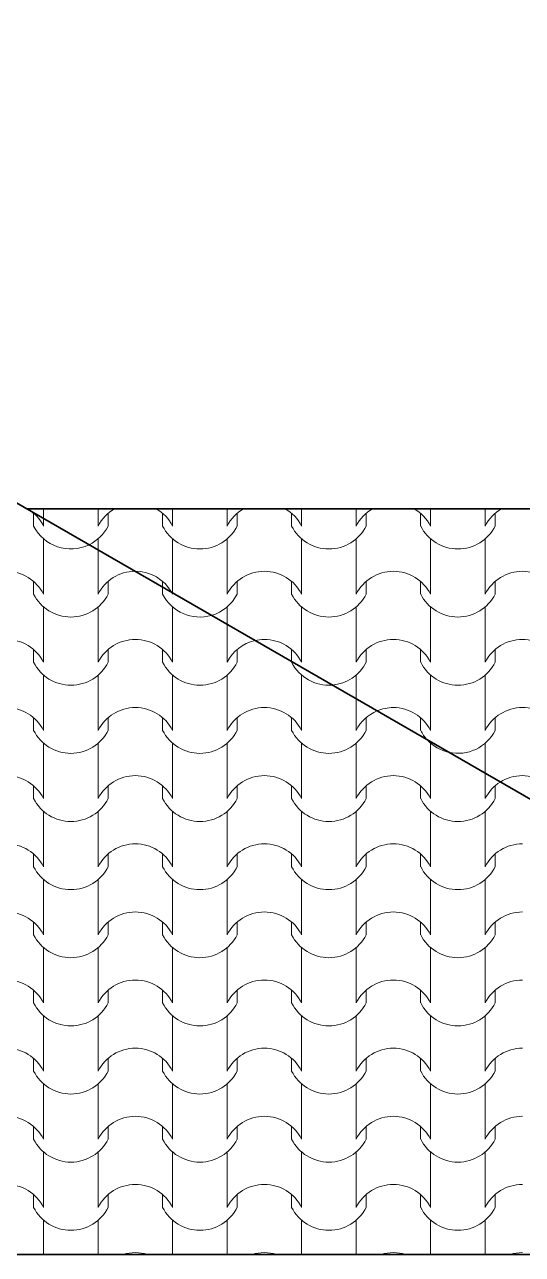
# Model space of a CAD drawing. Header units: millimetres. Extents: x 102766 to 172228, y -127504 to -81044.
# Drawn here: x 129763 to 130861, y -91419 to -88705 of the extents above; entities that cross this region are included whole.
import ezdxf

# ---------------------------------------------------------------- set-up
doc = ezdxf.new("R2010")
doc.units = ezdxf.units.MM
doc.header["$MEASUREMENT"] = 0
doc.layers.add('2D Drafting - General_Pen_No__105', color=7, linetype='Continuous', lineweight=13, true_color=0xcae6ff)
doc.layers.add('2D Drafting - General_Pen_No__82', color=7, linetype='Continuous', lineweight=20, true_color=0xaaaaaa)
doc.layers.add('Shell - Roof_Pen_No__21', color=7, linetype='Continuous', lineweight=35)

# ---------------------------------------------------------------- blocks, each defined once
blk = doc.blocks.new('*X12')
at = {"layer": '2D Drafting - General_Pen_No__82', "linetype": 'Continuous'}
for p, q in [((129783, -89783.6), (129783, -89811.6)), ((129805, -89795.2), (129805, -89811.6)), ((129805, -89840), (129805, -89901)), ((129925.2, -89864.6), (129925.2, -89901)), ((129805, -89901), (129805, -89962)), ((129925.2, -89901), (129925.2, -89962)), ((129783, -89933.9), (129783, -89962)), ((129947.2, -89933.9), (129947.2, -89962)), ((130067.5, -89946.7), (130067.5, -89962)), ((130089.5, -89959.4), (130089.5, -89962)), ((129805, -89990.4), (129805, -90051.3)), ((129925.2, -89990.4), (129925.2, -90051.3)), ((130089.5, -89990.4), (130089.5, -90051.3)), ((130209.7, -90028.8), (130209.7, -90051.3)), ((129805, -90051.3), (129805, -90112.3)), ((129925.2, -90051.3), (129925.2, -90112.3)), ((130089.5, -90051.3), (130089.5, -90112.3)), ((130209.7, -90051.3), (130209.7, -90112.3)), ((129783, -90084.3), (129783, -90112.3)), ((129947.2, -90084.3), (129947.2, -90112.3)), ((130067.5, -90084.3), (130067.5, -90112.3)), ((130231.7, -90084.3), (130231.7, -90112.3)), ((130352, -90111), (130352, -90112.3)), ((129805, -90140.7), (129805, -90201.7)), ((129925.2, -90140.7), (129925.2, -90201.7)), ((130089.5, -90140.7), (130089.5, -90201.7)), ((130209.7, -90140.7), (130209.7, -90201.7)), ((130374, -90140.7), (130374, -90201.7)), ((129805, -90201.7), (129805, -90262.6)), ((129925.2, -90201.7), (129925.2, -90262.6)), ((130089.5, -90201.7), (130089.5, -90262.6)), ((130209.7, -90201.7), (130209.7, -90262.6)), ((130374, -90201.7), (130374, -90262.6)), ((130494.2, -90193.1), (130494.2, -90201.7)), ((130494.2, -90201.7), (130494.2, -90262.6)), ((129783, -90234.6), (129783, -90262.6)), ((129947.2, -90234.6), (129947.2, -90262.6)), ((130067.5, -90234.6), (130067.5, -90262.6)), ((130231.7, -90234.6), (130231.7, -90262.6)), ((130352, -90234.6), (130352, -90262.6)), ((130516.2, -90234.6), (130516.2, -90262.6)), ((129805, -90291), (129805, -90352)), ((129925.2, -90291), (129925.2, -90352)), ((130089.5, -90291), (130089.5, -90352)), ((130209.7, -90291), (130209.7, -90352)), ((130374, -90291), (130374, -90352)), ((130494.2, -90291), (130494.2, -90352)), ((130658.4, -90291), (130658.4, -90352)), ((129805, -90352), (129805, -90413)), ((129925.2, -90352), (129925.2, -90413)), ((130089.5, -90352), (130089.5, -90413)), ((130209.7, -90352), (130209.7, -90413)), ((130374, -90352), (130374, -90413)), ((130494.2, -90352), (130494.2, -90413)), ((130658.4, -90352), (130658.4, -90413)), ((130778.7, -90357.3), (130778.7, -90413)), ((129783, -90384.9), (129783, -90413)), ((129947.2, -90384.9), (129947.2, -90413)), ((130067.5, -90384.9), (130067.5, -90413)), ((130231.7, -90384.9), (130231.7, -90413)), ((130352, -90384.9), (130352, -90413)), ((130516.2, -90384.9), (130516.2, -90413)), ((130636.4, -90384.9), (130636.4, -90413)), ((130800.7, -90384.9), (130800.7, -90413)), ((129805, -90441.4), (129805, -90502.3)), ((129925.2, -90441.4), (129925.2, -90502.3)), ((130089.5, -90441.4), (130089.5, -90502.3)), ((130209.7, -90441.4), (130209.7, -90502.3)), ((130374, -90441.4), (130374, -90502.3)), ((130494.2, -90441.4), (130494.2, -90502.3)), ((130658.4, -90441.4), (130658.4, -90502.3)), ((130778.7, -90441.4), (130778.7, -90502.3)), ((129805, -90502.3), (129805, -90563.3)), ((129925.2, -90502.3), (129925.2, -90563.3)), ((130089.5, -90502.3), (130089.5, -90563.3)), ((130209.7, -90502.3), (130209.7, -90563.3)), ((130374, -90502.3), (130374, -90563.3)), ((130494.2, -90502.3), (130494.2, -90563.3)), ((130658.4, -90502.3), (130658.4, -90563.3)), ((130778.7, -90502.3), (130778.7, -90563.3)), ((129783, -90535.3), (129783, -90563.3)), ((129947.2, -90535.3), (129947.2, -90563.3)), ((130067.5, -90535.3), (130067.5, -90563.3)), ((130231.7, -90535.3), (130231.7, -90563.3)), ((130352, -90535.3), (130352, -90563.3)), ((130516.2, -90535.3), (130516.2, -90563.3)), ((130636.4, -90535.3), (130636.4, -90563.3)), ((130800.7, -90535.3), (130800.7, -90563.3)), ((129805, -90591.7), (129805, -90652.7)), ((129925.2, -90591.7), (129925.2, -90652.7)), ((130089.5, -90591.7), (130089.5, -90652.7)), ((130209.7, -90591.7), (130209.7, -90652.7)), ((130374, -90591.7), (130374, -90652.7)), ((130494.2, -90591.7), (130494.2, -90652.7)), ((130658.4, -90591.7), (130658.4, -90652.7)), ((130778.7, -90591.7), (130778.7, -90652.7)), ((129805, -90652.7), (129805, -90713.6)), ((129925.2, -90652.7), (129925.2, -90713.6)), ((130089.5, -90652.7), (130089.5, -90713.6)), ((130209.7, -90652.7), (130209.7, -90713.6)), ((130374, -90652.7), (130374, -90713.6)), ((130494.2, -90652.7), (130494.2, -90713.6)), ((130658.4, -90652.7), (130658.4, -90713.6)), ((130778.7, -90652.7), (130778.7, -90713.6)), ((129783, -90685.6), (129783, -90713.6)), ((129947.2, -90685.6), (129947.2, -90713.6)), ((130067.5, -90685.6), (130067.5, -90713.6)), ((130231.7, -90685.6), (130231.7, -90713.6)), ((130352, -90685.6), (130352, -90713.6)), ((130516.2, -90685.6), (130516.2, -90713.6)), ((130636.4, -90685.6), (130636.4, -90713.6)), ((130800.7, -90685.6), (130800.7, -90713.6)), ((129805, -90742), (129805, -90803)), ((129925.2, -90742), (129925.2, -90803)), ((130089.5, -90742), (130089.5, -90803)), ((130209.7, -90742), (130209.7, -90803)), ((130374, -90742), (130374, -90803)), ((130494.2, -90742), (130494.2, -90803)), ((130658.4, -90742), (130658.4, -90803)), ((130778.7, -90742), (130778.7, -90803)), ((129805, -90803), (129805, -90864)), ((129925.2, -90803), (129925.2, -90864)), ((130089.5, -90803), (130089.5, -90864)), ((130209.7, -90803), (130209.7, -90864)), ((130374, -90803), (130374, -90864)), ((130494.2, -90803), (130494.2, -90864)), ((130658.4, -90803), (130658.4, -90864)), ((130778.7, -90803), (130778.7, -90864)), ((129783, -90835.9), (129783, -90864)), ((129947.2, -90835.9), (129947.2, -90864)), ((130067.5, -90835.9), (130067.5, -90864)), ((130231.7, -90835.9), (130231.7, -90864)), ((130352, -90835.9), (130352, -90864)), ((130516.2, -90835.9), (130516.2, -90864)), ((130636.4, -90835.9), (130636.4, -90864)), ((130800.7, -90835.9), (130800.7, -90864)), ((129805, -90892.4), (129805, -90953.3)), ((129925.2, -90892.4), (129925.2, -90953.3)), ((130089.5, -90892.4), (130089.5, -90953.3)), ((130209.7, -90892.4), (130209.7, -90953.3)), ((130374, -90892.4), (130374, -90953.3)), ((130494.2, -90892.4), (130494.2, -90953.3)), ((130658.4, -90892.4), (130658.4, -90953.3)), ((130778.7, -90892.4), (130778.7, -90953.3)), ((129805, -90953.3), (129805, -91014.3)), ((129925.2, -90953.3), (129925.2, -91014.3)), ((130089.5, -90953.3), (130089.5, -91014.3)), ((130209.7, -90953.3), (130209.7, -91014.3)), ((130374, -90953.3), (130374, -91014.3)), ((130494.2, -90953.3), (130494.2, -91014.3)), ((130658.4, -90953.3), (130658.4, -91014.3)), ((130778.7, -90953.3), (130778.7, -91014.3)), ((129783, -90986.3), (129783, -91014.3)), ((129947.2, -90986.3), (129947.2, -91014.3)), ((130067.5, -90986.3), (130067.5, -91014.3)), ((130231.7, -90986.3), (130231.7, -91014.3)), ((130352, -90986.3), (130352, -91014.3)), ((130516.2, -90986.3), (130516.2, -91014.3)), ((130636.4, -90986.3), (130636.4, -91014.3)), ((130800.7, -90986.3), (130800.7, -91014.3)), ((129805, -91042.7), (129805, -91103.7)), ((129925.2, -91042.7), (129925.2, -91103.7)), ((130089.5, -91042.7), (130089.5, -91103.7)), ((130209.7, -91042.7), (130209.7, -91103.7)), ((130374, -91042.7), (130374, -91103.7)), ((130494.2, -91042.7), (130494.2, -91103.7)), ((130658.4, -91042.7), (130658.4, -91103.7)), ((130778.7, -91042.7), (130778.7, -91103.7)), ((129805, -91103.7), (129805, -91164.6)), ((129925.2, -91103.7), (129925.2, -91164.6)), ((130089.5, -91103.7), (130089.5, -91164.6)), ((130209.7, -91103.7), (130209.7, -91164.6)), ((130374, -91103.7), (130374, -91164.6)), ((130494.2, -91103.7), (130494.2, -91164.6)), ((130658.4, -91103.7), (130658.4, -91164.6)), ((130778.7, -91103.7), (130778.7, -91164.6)), ((129783, -91136.6), (129783, -91164.6)), ((129947.2, -91136.6), (129947.2, -91164.6)), ((130067.5, -91136.6), (130067.5, -91164.6)), ((130231.7, -91136.6), (130231.7, -91164.6)), ((130352, -91136.6), (130352, -91164.6)), ((130516.2, -91136.6), (130516.2, -91164.6)), ((130636.4, -91136.6), (130636.4, -91164.6)), ((130800.7, -91136.6), (130800.7, -91164.6)), ((129805, -91193), (129805, -91254)), ((129925.2, -91193), (129925.2, -91254)), ((130089.5, -91193), (130089.5, -91254)), ((130209.7, -91193), (130209.7, -91254)), ((130374, -91193), (130374, -91254)), ((130494.2, -91193), (130494.2, -91254)), ((130658.4, -91193), (130658.4, -91254)), ((130778.7, -91193), (130778.7, -91254)), ((129805, -91254), (129805, -91315)), ((129925.2, -91254), (129925.2, -91315)), ((130089.5, -91254), (130089.5, -91315)), ((130209.7, -91254), (130209.7, -91315)), ((130374, -91254), (130374, -91315)), ((130494.2, -91254), (130494.2, -91315)), ((130658.4, -91254), (130658.4, -91315)), ((130778.7, -91254), (130778.7, -91315)), ((129783, -91286.9), (129783, -91315)), ((129947.2, -91286.9), (129947.2, -91315)), ((130067.5, -91286.9), (130067.5, -91315)), ((130231.7, -91286.9), (130231.7, -91315)), ((130352, -91286.9), (130352, -91315)), ((130516.2, -91286.9), (130516.2, -91315)), ((130636.4, -91286.9), (130636.4, -91315)), ((130800.7, -91286.9), (130800.7, -91315)), ((129805, -91343.4), (129805, -91404.3)), ((129925.2, -91343.4), (129925.2, -91404.3)), ((130089.5, -91343.4), (130089.5, -91404.3)), ((130209.7, -91343.4), (130209.7, -91404.3)), ((130374, -91343.4), (130374, -91404.3)), ((130494.2, -91343.4), (130494.2, -91404.3)), ((130658.4, -91343.4), (130658.4, -91404.3)), ((130778.7, -91343.4), (130778.7, -91404.3)), ((129805, -91404.3), (129805, -91418.8)), ((129925.2, -91404.3), (129925.2, -91418.8)), ((130089.5, -91404.3), (130089.5, -91418.8)), ((130209.7, -91404.3), (130209.7, -91418.8)), ((130374, -91404.3), (130374, -91418.8)), ((130494.2, -91404.3), (130494.2, -91418.8)), ((130658.4, -91404.3), (130658.4, -91418.8)), ((130778.7, -91404.3), (130778.7, -91418.8))]:
    blk.add_line(p, q, dxfattribs=at)
for centre, radius, start, end in [((129722.6, -89853.6), 92.5, 26.9885, 53.041), ((129865.1, -89770.3), 91.9, 206.7044, 295.862), ((129722.6, -90003.9), 92.5, 26.9885, 89.8295), ((130007.6, -90003.9), 92.5, 90.7514, 153.0115), ((130007.1, -90003.9), 92.5, 26.9885, 29.5837), ((129865.1, -89920.6), 91.9, 206.7044, 333.2956), ((130149.6, -89920.6), 91.9, 206.7044, 286.1942), ((129722.6, -90154.3), 92.5, 26.9885, 89.8295), ((130007.6, -90154.3), 92.5, 90.1705, 153.0115), ((130007.1, -90154.3), 92.5, 26.9885, 89.8295), ((130292.1, -90154.3), 92.5, 103.1865, 153.0115), ((129865.1, -90071), 91.9, 206.7044, 333.2956), ((130149.6, -90071), 91.9, 206.7044, 333.2956), ((130434.1, -90071), 91.9, 206.7044, 274.589), ((129722.6, -90304.6), 92.5, 26.9885, 89.8295), ((130007.6, -90304.6), 92.5, 90.1705, 153.0115), ((130007.1, -90304.6), 92.5, 26.9885, 89.8295), ((130292.1, -90304.6), 92.5, 90.1705, 153.0115), ((130291.6, -90304.6), 92.5, 26.9885, 89.8295), ((130576.6, -90304.6), 92.5, 113.2112, 153.0115), ((129865.1, -90221.3), 91.9, 206.7044, 333.2956), ((130149.6, -90221.3), 91.9, 206.7044, 333.2956), ((130434.1, -90221.3), 91.9, 206.7044, 333.2956), ((130718.6, -90221.3), 91.9, 222.6064, 257.3936), ((129722.6, -90454.9), 92.5, 26.9885, 89.8295), ((130007.6, -90454.9), 92.5, 90.1705, 153.0115), ((130007.1, -90454.9), 92.5, 26.9885, 89.8295), ((130292.1, -90454.9), 92.5, 90.1705, 153.0115), ((130291.6, -90454.9), 92.5, 26.9885, 89.8295), ((130576.6, -90454.9), 92.5, 90.1705, 153.0115), ((130576, -90454.9), 92.5, 26.9885, 89.8295), ((130861.1, -90454.9), 92.5, 122.0563, 153.0115), ((129865.1, -90371.7), 91.9, 206.7044, 333.2956), ((130149.6, -90371.7), 91.9, 206.7044, 333.2956), ((130434.1, -90371.7), 91.9, 206.7044, 333.2956), ((130718.6, -90371.7), 91.9, 206.7044, 333.2956), ((129722.6, -90605.3), 92.5, 26.9885, 89.8295), ((130007.6, -90605.3), 92.5, 90.1705, 153.0115), ((130007.1, -90605.3), 92.5, 26.9885, 89.8295), ((130292.1, -90605.3), 92.5, 90.1705, 153.0115), ((130291.6, -90605.3), 92.5, 26.9885, 89.8295), ((130576.6, -90605.3), 92.5, 90.1705, 153.0115), ((130576, -90605.3), 92.5, 26.9885, 89.8295), ((130861.1, -90605.3), 92.5, 90.1705, 153.0115), ((129865.1, -90522), 91.9, 206.7044, 333.2956), ((130149.6, -90522), 91.9, 206.7044, 333.2956), ((130434.1, -90522), 91.9, 206.7044, 333.2956), ((130718.6, -90522), 91.9, 206.7044, 333.2956), ((129722.6, -90755.6), 92.5, 26.9885, 89.8295), ((130007.6, -90755.6), 92.5, 90.1705, 153.0115), ((130007.1, -90755.6), 92.5, 26.9885, 89.8295), ((130292.1, -90755.6), 92.5, 90.1705, 153.0115), ((130291.6, -90755.6), 92.5, 26.9885, 89.8295), ((130576.6, -90755.6), 92.5, 90.1705, 153.0115), ((130576, -90755.6), 92.5, 26.9885, 89.8295), ((130861.1, -90755.6), 92.5, 90.1705, 153.0115), ((129865.1, -90672.3), 91.9, 206.7044, 333.2956), ((130149.6, -90672.3), 91.9, 206.7044, 333.2956), ((130434.1, -90672.3), 91.9, 206.7044, 333.2956), ((130718.6, -90672.3), 91.9, 206.7044, 333.2956), ((129722.6, -90905.9), 92.5, 26.9885, 89.8295), ((130007.6, -90905.9), 92.5, 90.1705, 153.0115), ((130007.1, -90905.9), 92.5, 26.9885, 89.8295), ((130292.1, -90905.9), 92.5, 90.1705, 153.0115), ((130291.6, -90905.9), 92.5, 26.9885, 89.8295), ((130576.6, -90905.9), 92.5, 90.1705, 153.0115), ((130576, -90905.9), 92.5, 26.9885, 89.8295), ((130861.1, -90905.9), 92.5, 90.1705, 153.0115), ((129865.1, -90822.7), 91.9, 206.7044, 333.2956), ((130149.6, -90822.7), 91.9, 206.7044, 333.2956), ((130434.1, -90822.7), 91.9, 206.7044, 333.2956), ((130718.6, -90822.7), 91.9, 206.7044, 333.2956), ((129722.6, -91056.3), 92.5, 26.9885, 89.8295), ((130007.6, -91056.3), 92.5, 90.1705, 153.0115), ((130007.1, -91056.3), 92.5, 26.9885, 89.8295), ((130292.1, -91056.3), 92.5, 90.1705, 153.0115), ((130291.6, -91056.3), 92.5, 26.9885, 89.8295), ((130576.6, -91056.3), 92.5, 90.1705, 153.0115), ((130576, -91056.3), 92.5, 26.9885, 89.8295), ((130861.1, -91056.3), 92.5, 90.1705, 153.0115), ((129865.1, -90973), 91.9, 206.7044, 333.2956), ((130149.6, -90973), 91.9, 206.7044, 333.2956), ((130434.1, -90973), 91.9, 206.7044, 333.2956), ((130718.6, -90973), 91.9, 206.7044, 333.2956), ((129722.6, -91206.6), 92.5, 26.9885, 89.8295), ((130007.6, -91206.6), 92.5, 90.1705, 153.0115), ((130007.1, -91206.6), 92.5, 26.9885, 89.8295), ((130292.1, -91206.6), 92.5, 90.1705, 153.0115), ((130291.6, -91206.6), 92.5, 26.9885, 89.8295), ((130576.6, -91206.6), 92.5, 90.1705, 153.0115), ((130576, -91206.6), 92.5, 26.9885, 89.8295), ((130861.1, -91206.6), 92.5, 90.1705, 153.0115), ((129865.1, -91123.3), 91.9, 206.7044, 333.2956), ((130149.6, -91123.3), 91.9, 206.7044, 333.2956), ((130434.1, -91123.3), 91.9, 206.7044, 333.2956), ((130718.6, -91123.3), 91.9, 206.7044, 333.2956), ((129722.6, -91356.9), 92.5, 26.9885, 89.8295), ((130007.6, -91356.9), 92.5, 90.1705, 153.0115), ((130007.1, -91356.9), 92.5, 26.9885, 89.8295), ((130292.1, -91356.9), 92.5, 90.1705, 153.0115), ((130291.6, -91356.9), 92.5, 26.9885, 89.8295), ((130576.6, -91356.9), 92.5, 90.1705, 153.0115), ((130576, -91356.9), 92.5, 26.9885, 89.8295), ((130861.1, -91356.9), 92.5, 90.1705, 153.0115), ((129865.1, -91273.7), 91.9, 206.7044, 333.2956), ((130149.6, -91273.7), 91.9, 206.7044, 333.2956), ((130434.1, -91273.7), 91.9, 206.7044, 333.2956), ((130718.6, -91273.7), 91.9, 206.7044, 333.2956), ((130007.6, -91507.3), 92.5, 90.1705, 106.969), ((130007.1, -91507.3), 92.5, 73.031, 89.8295), ((130292.1, -91507.3), 92.5, 90.1705, 106.969), ((130291.6, -91507.3), 92.5, 73.031, 89.8295), ((130576.6, -91507.3), 92.5, 90.1705, 106.969), ((130576, -91507.3), 92.5, 73.031, 89.8295), ((130861.1, -91507.3), 92.5, 90.1705, 106.969)]:
    blk.add_arc(centre, radius, start, end, dxfattribs=at)
blk = doc.blocks.new('Fill_6')
at = {"layer": '2D Drafting - General_Pen_No__105', "linetype": 'Continuous'}
for p, q in [((132617.3, -91418.8), (127917, -88705.1)), ((123216.8, -91418.8), (132617.3, -91418.8))]:
    blk.add_line(p, q, dxfattribs=at)
at = {"layer": '2D Drafting - General_Pen_No__82', "linetype": 'Continuous'}
blk.add_blockref('*X12', (0, 0), dxfattribs=at)
blk = doc.blocks.new('*X16')
at = {"layer": '2D Drafting - General_Pen_No__82', "linetype": 'Continuous'}
for p, q in [((129805, -89773.5), (129805, -89795.2)), ((129925.2, -89773.5), (129925.2, -89811.6)), ((129947.2, -89783.6), (129947.2, -89811.6)), ((130067.5, -89783.6), (130067.5, -89811.6)), ((130089.5, -89773.5), (130089.5, -89811.6)), ((130209.7, -89773.5), (130209.7, -89811.6)), ((130231.7, -89783.6), (130231.7, -89811.6)), ((130352, -89783.6), (130352, -89811.6)), ((130374, -89773.5), (130374, -89811.6)), ((130494.2, -89773.5), (130494.2, -89811.6)), ((130516.2, -89783.6), (130516.2, -89811.6)), ((130636.4, -89783.6), (130636.4, -89811.6)), ((130658.4, -89773.5), (130658.4, -89811.6)), ((130778.7, -89773.5), (130778.7, -89811.6)), ((130800.7, -89783.6), (130800.7, -89811.6)), ((129925.2, -89840), (129925.2, -89864.6)), ((130089.5, -89840), (130089.5, -89901)), ((130209.7, -89840), (130209.7, -89901)), ((130374, -89840), (130374, -89901)), ((130494.2, -89840), (130494.2, -89901)), ((130658.4, -89840), (130658.4, -89901)), ((130778.7, -89840), (130778.7, -89901)), ((130089.5, -89901), (130089.5, -89959.4)), ((130209.7, -89901), (130209.7, -89962)), ((130374, -89901), (130374, -89962)), ((130494.2, -89901), (130494.2, -89962)), ((130658.4, -89901), (130658.4, -89962)), ((130778.7, -89901), (130778.7, -89962)), ((130067.5, -89933.9), (130067.5, -89946.7)), ((130231.7, -89933.9), (130231.7, -89962)), ((130352, -89933.9), (130352, -89962)), ((130516.2, -89933.9), (130516.2, -89962)), ((130636.4, -89933.9), (130636.4, -89962)), ((130800.7, -89933.9), (130800.7, -89962)), ((130209.7, -89990.4), (130209.7, -90028.8)), ((130374, -89990.4), (130374, -90051.3)), ((130494.2, -89990.4), (130494.2, -90051.3)), ((130658.4, -89990.4), (130658.4, -90051.3)), ((130778.7, -89990.4), (130778.7, -90051.3)), ((130374, -90051.3), (130374, -90112.3)), ((130494.2, -90051.3), (130494.2, -90112.3)), ((130658.4, -90051.3), (130658.4, -90112.3)), ((130778.7, -90051.3), (130778.7, -90112.3)), ((130352, -90084.3), (130352, -90111)), ((130516.2, -90084.3), (130516.2, -90112.3)), ((130636.4, -90084.3), (130636.4, -90112.3)), ((130800.7, -90084.3), (130800.7, -90112.3)), ((130494.2, -90140.7), (130494.2, -90193.1)), ((130658.4, -90140.7), (130658.4, -90201.7)), ((130778.7, -90140.7), (130778.7, -90201.7)), ((130658.4, -90201.7), (130658.4, -90262.6)), ((130778.7, -90201.7), (130778.7, -90262.6)), ((130636.4, -90234.6), (130636.4, -90262.6)), ((130800.7, -90234.6), (130800.7, -90262.6)), ((130778.7, -90291), (130778.7, -90352)), ((130778.7, -90352), (130778.7, -90357.3))]:
    blk.add_line(p, q, dxfattribs=at)
for centre, radius, start, end in [((129722.6, -89853.6), 92.5, 53.041, 60.0223), ((130007.6, -89853.6), 92.5, 119.9777, 153.0115), ((130007.1, -89853.6), 92.5, 26.9885, 60.0223), ((130292.1, -89853.6), 92.5, 119.9777, 153.0115), ((130291.6, -89853.6), 92.5, 26.9885, 60.0223), ((130576.6, -89853.6), 92.5, 119.9777, 153.0115), ((130576, -89853.6), 92.5, 26.9885, 60.0223), ((130861.1, -89853.6), 92.5, 119.9777, 153.0115), ((129865.1, -89770.3), 91.9, 295.862, 333.2956), ((130149.6, -89770.3), 91.9, 206.7044, 333.2956), ((130434.1, -89770.3), 91.9, 206.7044, 333.2956), ((130718.6, -89770.3), 91.9, 206.7044, 333.2956), ((130007.6, -90003.9), 92.5, 90.1705, 90.7514), ((130007.1, -90003.9), 92.5, 29.5837, 89.8295), ((130292.1, -90003.9), 92.5, 90.1705, 153.0115), ((130291.6, -90003.9), 92.5, 26.9885, 89.8295), ((130576.6, -90003.9), 92.5, 90.1705, 153.0115), ((130576, -90003.9), 92.5, 26.9885, 89.8295), ((130861.1, -90003.9), 92.5, 90.1705, 153.0115), ((130860.5, -90003.9), 92.5, 26.9885, 89.8295), ((130149.6, -89920.6), 91.9, 286.1942, 333.2956), ((130434.1, -89920.6), 91.9, 206.7044, 333.2956), ((130718.6, -89920.6), 91.9, 206.7044, 333.2956), ((130292.1, -90154.3), 92.5, 90.1705, 103.1865), ((130291.6, -90154.3), 92.5, 26.9885, 89.8295), ((130576.6, -90154.3), 92.5, 90.1705, 153.0115), ((130576, -90154.3), 92.5, 26.9885, 89.8295), ((130861.1, -90154.3), 92.5, 90.1705, 153.0115), ((130860.5, -90154.3), 92.5, 26.9885, 89.8295), ((130434.1, -90071), 91.9, 274.589, 333.2956), ((130718.6, -90071), 91.9, 206.7044, 333.2956), ((130576.6, -90304.6), 92.5, 90.1705, 113.2112), ((130576, -90304.6), 92.5, 26.9885, 89.8295), ((130861.1, -90304.6), 92.5, 90.1705, 153.0115), ((130860.5, -90304.6), 92.5, 26.9885, 89.8295), ((130718.6, -90221.3), 91.9, 206.7044, 222.6064), ((130718.6, -90221.3), 91.9, 257.3936, 333.2956), ((130861.1, -90454.9), 92.5, 90.1705, 122.0563), ((130860.5, -90454.9), 92.5, 26.9885, 89.8295)]:
    blk.add_arc(centre, radius, start, end, dxfattribs=at)
blk = doc.blocks.new('Fill_8')
at = {"layer": '2D Drafting - General_Pen_No__105', "linetype": 'Continuous'}
for p, q in [((129767.4, -89773.5), (132617.3, -91418.8)), ((132217, -89773.5), (129767.4, -89773.5))]:
    blk.add_line(p, q, dxfattribs=at)
at = {"layer": '2D Drafting - General_Pen_No__82', "linetype": 'Continuous'}
blk.add_blockref('*X16', (0, 0), dxfattribs=at)

msp = doc.modelspace()

# ---------------------------------------------------------------- linework, layer by layer
at = {"layer": 'Shell - Roof_Pen_No__21', "linetype": 'Continuous'}
for p, q in [((132617.3, -91418.8), (127917, -88705.1)), ((129767.4, -89773.5), (132217, -89773.5)), ((123216.8, -91418.8), (132617.3, -91418.8))]:
    msp.add_line(p, q, dxfattribs=at)

# ---------------------------------------------------------------- block references
at = {"layer": '2D Drafting - General_Pen_No__82', "linetype": 'Continuous'}
for name in ['Fill_6', 'Fill_8']:
    msp.add_blockref(name, (0, 0), dxfattribs=at)

doc.saveas('drawing.dxf')
